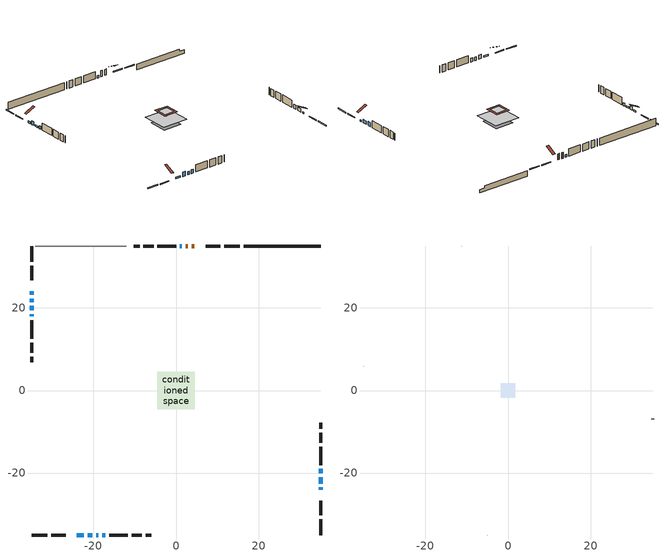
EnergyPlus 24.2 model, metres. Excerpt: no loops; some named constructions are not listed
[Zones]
conditioned space
 floor outside (Floor1 construction): -1.23,-1.23 -1.23,1.23 1.23,1.23 1.23,-1.23 z0.91
 floor outside (Floor2 construction): -0.84,-0.84 -0.84,0.84 0.84,0.84 0.84,-0.84 z0.91
 floor adiabatic (AdiabaticFloorConstruction): -4.51,-4.51 -4.51,4.51 4.51,4.51 4.51,-4.51 z0.91
 floor foundation (Slab1 construction): -3.25,-3.25 -3.25,3.25 3.25,3.25 3.25,-3.25 z-0.98
 wall outside (RimJoist1 construction): 15.48,35 11.65,35 / -35,-35 -31.17,-35 / -35,35 -35,31.17 / 35,-35 35,-31.17 z0.91:1.21
 wall outside (RimJoist2 construction): 10.72,35 7.23,35 / -30.24,-35 -26.76,-35 / -35,30.24 -35,26.76 / 35,-30.24 35,-26.76 z0.91:1.21
 wall outside (AdiabaticWallConstruction 1): 4.46,35 3.77,35 / 2.85,35 2.32,35 z0.91:2.94
 wall outside (AdiabaticWallConstruction): 35,-23.98 35,-23.47 / -35,20.5 -35,19.4 z0.91:1.42; 35,-22.54 35,-21.02 z0.91:2.05; -23.98,-35 -22.3,-35 / -35,23.98 -35,23.14 z0.91:1.47; 1.39,35 0.93,35 z0.91:1.73; 35,-20.09 35,-19 / -21.38,-35 -20.28,-35 z0.91:2.33; -35,22.21 -35,21.43 z0.91:2.21; -19.36,-35 -18.84,-35 z0.91:2.03; -17.92,-35 -17.1,-35 z0.91:2.18; -35,18.48 -35,17.97 z0.91:1.93
 wall outside (Wall1 construction): 0,35 -4.49,35 / -16.17,-35 -11.67,-35 / -35,17.04 -35,12.54 / 35,-18.07 35,-13.57 z0.91:3.35
 wall outside (Wall2 construction): -5.42,35 -7.88,35 / -10.75,-35 -8.29,-35 / -35,11.61 -35,9.16 / 35,-12.64 35,-10.19 z0.91:3.35
 wall outside (Wall3 construction): -8.81,35 -10.23,35 / -7.36,-35 -5.94,-35 / -35,8.23 -35,6.8 / 35,-9.26 35,-7.83 z0.91:3.35
 wall foundation (FoundationWall1 construction): 16.41,35,-0.98 16.41,35,0.91 33.14,35,0.91 33.14,35,0.16 35,35,0.16 35,35,-0.98
 wall adiabatic (Wall6 construction): -12.11,35 -34.07,35 z0.91:3.35
 window (WindowConstruction 8): 35,-23.98 35,-23.47 z0.91:1.42
 window (WindowConstruction 7): 35,-22.54 35,-21.02 z0.91:2.05
 window (WindowConstruction 10): -23.98,-35 -22.3,-35 z0.91:1.47
 window (WindowConstruction 11): -35,23.98 -35,23.14 z0.91:1.47
 window (WindowConstruction 9): 1.39,35 0.93,35 z0.91:1.72
 window (WindowConstruction): 35,-20.09 35,-19 z0.91:2.33
 window (WindowConstruction 1): -21.37,-35 -20.28,-35 z0.91:2.33
 window (WindowConstruction 2): -35,22.21 -35,21.43 z0.91:2.21
 window (WindowConstruction 3): -35,20.5 -35,19.41 z0.91:1.42
 window (WindowConstruction 4): -19.35,-35 -18.85,-35 z0.91:2.03
 window (WindowConstruction 5): -17.92,-35 -17.1,-35 z0.91:2.18
 window (WindowConstruction 6): -35,18.48 -35,17.97 z0.91:1.92
 door (Door): 4.46,35 3.77,35 z0.91:2.94
 door (Door 1): 2.85,35 2.32,35 z0.91:2.94
 ceiling adiabatic (AdiabaticFloorConstruction): 4.51,-4.51 4.51,4.51 -4.51,4.51 -4.51,-4.51 z0.91
 roof outside (Roof1 construction): -2.46,2.46 -2.46,-2.46 2.46,-2.46 2.46,2.46 z3.35
 roof outside (Roof2 construction): -1.93,1.93 -1.93,-1.93 1.93,-1.93 1.93,1.93 z3.35
attic - vented
 floor to conditioned space (Floor3 construction Reversed): -1.74,-1.74 -1.74,1.74 1.74,1.74 1.74,-1.74 z3.35
 wall outside (Wall4 construction): -11.16,35 -11.18,35 / -5.01,-35 -4.99,-35 / -35,5.87 -35,5.86 / 35,-6.9 35,-6.89 z0.91:3.35
 roof outside (Roof3 construction): 5.39,35,3.35 5.39,31.71,4.99 6.31,31.71,4.99 6.31,35,3.35; -24.91,-35,3.35 -24.91,-31.71,4.99 -25.83,-31.71,4.99 -25.83,-35,3.35; -35,24.91,3.35 -31.71,24.91,4.99 -31.71,25.83,4.99 -35,25.83,3.35; 35,-24.91,3.35 31.71,-24.91,4.99 31.71,-25.83,4.99 35,-25.83,3.35
[Material] Roughness=Rough; Thermal Absorptance=0.9
Name | Thickness {m} | Conductivity {W/m-K} | Density {kg/m3} | Specific Heat {J/kg-K} | Solar Absorptance | Visible Absorptance
ceiling loosefill ins | 0.169333 | 0.0480833 | 16.02 | 1046.75 | 0.7 | 0.7
ceiling stud and cavity | 0.1397 | 0.13447 | 65.682 | 1177.47 | 0.7 | 0.7
gypsum board | 0.0127 | 0.160291 | 801 | 837.4 | 0.6 | 0.6
[Construction]
Floor3 construction: ceiling loosefill ins, ceiling stud and cavity, gypsum board
[EnergyManagementSystem:Program]
total_loads_program: Set loads_htg_tot = 0; Set loads_clg_tot = 0; If htg_load_cond > 0; Set loads_htg_tot = loads_htg_tot + (htg_load_cond - clg_load_cond) * 1.0; EndIf; Set loads_htg_tot = (@Max loads_htg_tot 0); If clg_load_cond > 0; Set loads_clg_tot = loads_clg_tot + (clg_load_cond - htg_load_cond) * 0.0; EndIf; Set loads_clg_tot = (@Max loads_clg_tot 0)
unmet_hours_program: Set htg_unmet_hours = 0; Set clg_unmet_hours = 0; Set unit_htg_unmet_hours = 0; If ((DayOfYear >= 1) && (DayOfYear <= 365)); Set unit_htg_unmet_hours = unit_htg_unmet_hours + conditioned_space_htg_unmet_s; If unit_htg_unmet_hours > htg_unmet_hours; Set htg_unmet_hours = unit_htg_unmet_hours; EndIf; EndIf
water_heater_EC_adj: If WarmupFlag == 0; Set dhw_e_cons = water_heater_energy + water_heater_on_cycle_parasitic + water_heater_off_cycle_parasitic; Set water_heater_ec_adj_act = 0.0 * dhw_e_cons / 1; EndIf
[EnergyManagementSystem:ProgramCallingManager]
boiler_hydronic_pump_disaggregate_program_calling_manager: EndOfSystemTimestepBeforeHVACReporting; boiler_hydronic_pump_disaggregate_program
boiler_hydronic_pump_power_program_calling_manager: EndOfSystemTimestepBeforeHVACReporting; boiler_hydronic_pump_power_program
component_loads_program_calling_manager: EndOfZoneTimestepAfterZoneReporting; component_loads_program
fridge_schedule_program_calling_manager: BeginZoneTimestepAfterInitHeatBalance; fridge_schedule_program
infil_program_calling_manager: BeginZoneTimestepAfterInitHeatBalance; infil_program
natural_vent_program_calling_manager: BeginZoneTimestepAfterInitHeatBalance; natural_vent_program
total_airflows_program_calling_manager: EndOfZoneTimestepAfterZoneReporting; total_airflows_program
total_loads_program_calling_manager: EndOfZoneTimestepAfterZoneReporting; total_loads_program
unmet_hours_program_calling_manager: EndOfZoneTimestepBeforeZoneReporting; unmet_hours_program
water_heater_EC_adj_ProgramManager: EndOfSystemTimestepBeforeHVACReporting; water_heater_EC_adj
[EnergyManagementSystem:OutputVariable] Type of Data in Variable=Summed
Name | EMS Variable | Update Frequency | EMS Program or Subroutine | Units
boiler hydronic pump disaggregate htg primary | boiler_hydronic_pump_primary_htg | SystemTimestep | boiler_hydronic_pump_disaggregate_program | J
loads_htg_tot_peakload_outvar; loads_htg_tot_annual_outvar; Energy Management System Output Variable 1; Energy Management System Output Variable 45 | loads_htg_tot | ZoneTimestep | total_loads_program | J
loads_clg_tot_peakload_outvar; loads_clg_tot_annual_outvar; Energy Management System Output Variable 2; Energy Management System Output Variable 46 | loads_clg_tot | ZoneTimestep | total_loads_program | J
htg_unmet_hours_annual_outvar; Energy Management System Output Variable 3 | htg_unmet_hours | ZoneTimestep | unmet_hours_program | hr
clg_unmet_hours_annual_outvar; Energy Management System Output Variable 4 | clg_unmet_hours | ZoneTimestep | unmet_hours_program | hr
loads_htg_roofs_annual_outvar; Energy Management System Output Variable 5 | loads_htg_roofs | ZoneTimestep | component_loads_program | J
loads_htg_ceilings_annual_outvar; Energy Management System Output Variable 6 | loads_htg_ceilings | ZoneTimestep | component_loads_program | J
loads_htg_walls_annual_outvar; Energy Management System Output Variable 7 | loads_htg_walls | ZoneTimestep | component_loads_program | J
loads_htg_rim_joists_annual_outvar; Energy Management System Output Variable 8 | loads_htg_rim_joists | ZoneTimestep | component_loads_program | J
loads_htg_foundation_walls_annual_outvar; Energy Management System Output Variable 9 | loads_htg_foundation_walls | ZoneTimestep | component_loads_program | J
loads_htg_doors_annual_outvar; Energy Management System Output Variable 10 | loads_htg_doors | ZoneTimestep | component_loads_program | J
loads_htg_windows_conduction_annual_outvar; Energy Management System Output Variable 11 | loads_htg_windows_conduction | ZoneTimestep | component_loads_program | J
loads_htg_windows_solar_annual_outvar; Energy Management System Output Variable 12 | loads_htg_windows_solar | ZoneTimestep | component_loads_program | J
loads_htg_skylights_conduction_annual_outvar; Energy Management System Output Variable 13 | loads_htg_skylights_conduction | ZoneTimestep | component_loads_program | J
loads_htg_skylights_solar_annual_outvar; Energy Management System Output Variable 14 | loads_htg_skylights_solar | ZoneTimestep | component_loads_program | J
loads_htg_floors_annual_outvar; Energy Management System Output Variable 15 | loads_htg_floors | ZoneTimestep | component_loads_program | J
loads_htg_slabs_annual_outvar; Energy Management System Output Variable 16 | loads_htg_slabs | ZoneTimestep | component_loads_program | J
loads_htg_internal_mass_annual_outvar; Energy Management System Output Variable 17 | loads_htg_internal_mass | ZoneTimestep | component_loads_program | J
loads_htg_infil_annual_outvar; Energy Management System Output Variable 18 | loads_htg_infil | ZoneTimestep | component_loads_program | J
loads_htg_natvent_annual_outvar; Energy Management System Output Variable 19 | loads_htg_natvent | ZoneTimestep | component_loads_program | J
loads_htg_mechvent_annual_outvar; Energy Management System Output Variable 20 | loads_htg_mechvent | ZoneTimestep | component_loads_program | J
loads_htg_whf_annual_outvar; Energy Management System Output Variable 21 | loads_htg_whf | ZoneTimestep | component_loads_program | J
loads_htg_ducts_annual_outvar; Energy Management System Output Variable 22 | loads_htg_ducts | ZoneTimestep | component_loads_program | J
loads_htg_intgains_annual_outvar; Energy Management System Output Variable 23 | loads_htg_intgains | ZoneTimestep | component_loads_program | J
loads_htg_lighting_annual_outvar; Energy Management System Output Variable 24 | loads_htg_lighting | ZoneTimestep | component_loads_program | J
loads_clg_roofs_annual_outvar; Energy Management System Output Variable 25 | loads_clg_roofs | ZoneTimestep | component_loads_program | J
loads_clg_ceilings_annual_outvar; Energy Management System Output Variable 26 | loads_clg_ceilings | ZoneTimestep | component_loads_program | J
loads_clg_walls_annual_outvar; Energy Management System Output Variable 27 | loads_clg_walls | ZoneTimestep | component_loads_program | J
loads_clg_rim_joists_annual_outvar; Energy Management System Output Variable 28 | loads_clg_rim_joists | ZoneTimestep | component_loads_program | J
loads_clg_foundation_walls_annual_outvar; Energy Management System Output Variable 29 | loads_clg_foundation_walls | ZoneTimestep | component_loads_program | J
loads_clg_doors_annual_outvar; Energy Management System Output Variable 30 | loads_clg_doors | ZoneTimestep | component_loads_program | J
loads_clg_windows_conduction_annual_outvar; Energy Management System Output Variable 31 | loads_clg_windows_conduction | ZoneTimestep | component_loads_program | J
loads_clg_windows_solar_annual_outvar; Energy Management System Output Variable 32 | loads_clg_windows_solar | ZoneTimestep | component_loads_program | J
loads_clg_skylights_conduction_annual_outvar; Energy Management System Output Variable 33 | loads_clg_skylights_conduction | ZoneTimestep | component_loads_program | J
loads_clg_skylights_solar_annual_outvar; Energy Management System Output Variable 34 | loads_clg_skylights_solar | ZoneTimestep | component_loads_program | J
loads_clg_floors_annual_outvar; Energy Management System Output Variable 35 | loads_clg_floors | ZoneTimestep | component_loads_program | J
loads_clg_slabs_annual_outvar; Energy Management System Output Variable 36 | loads_clg_slabs | ZoneTimestep | component_loads_program | J
loads_clg_internal_mass_annual_outvar; Energy Management System Output Variable 37 | loads_clg_internal_mass | ZoneTimestep | component_loads_program | J
loads_clg_infil_annual_outvar; Energy Management System Output Variable 38 | loads_clg_infil | ZoneTimestep | component_loads_program | J
loads_clg_natvent_annual_outvar; Energy Management System Output Variable 39 | loads_clg_natvent | ZoneTimestep | component_loads_program | J
loads_clg_mechvent_annual_outvar; Energy Management System Output Variable 40 | loads_clg_mechvent | ZoneTimestep | component_loads_program | J
loads_clg_whf_annual_outvar; Energy Management System Output Variable 41 | loads_clg_whf | ZoneTimestep | component_loads_program | J
loads_clg_ducts_annual_outvar; Energy Management System Output Variable 42 | loads_clg_ducts | ZoneTimestep | component_loads_program | J
loads_clg_intgains_annual_outvar; Energy Management System Output Variable 43 | loads_clg_intgains | ZoneTimestep | component_loads_program | J
loads_clg_lighting_annual_outvar; Energy Management System Output Variable 44 | loads_clg_lighting | ZoneTimestep | component_loads_program | J
[Schedule:Day:Interval]
interior lighting schedule day: No, 01:00, 0.108182, 04:00, 0.0901515, 05:00, 0.0991667, 06:00, 0.162273, 07:00, 0.270455, 08:00, 0.342576, 10:00, 0.369621, 11:00, 0.351591, 12:00, 0.333561, 13:00, 0.324545, 14:00, 0.31553, 15:00, 0.333561, 16:00, 0.369621, 17:00, 0.450758, 18:00, 0.585985, 19:00, 0.775303, 20:00, 0.955606, 21:00, 0.991667, 22:00, 0.712197, 23:00, 0.360606, 24:00, 0.162273
interior lighting schedule day 1: No, 01:00, 0.100909, 04:00, 0.0840909, 05:00, 0.0925, 06:00, 0.151364, 07:00, 0.252273, 08:00, 0.319545, 10:00, 0.344773, 11:00, 0.327955, 12:00, 0.311136, 13:00, 0.302727, 14:00, 0.294318, 15:00, 0.311136, 16:00, 0.344773, 17:00, 0.420455, 18:00, 0.546591, 19:00, 0.723182, 20:00, 0.891364, 21:00, 0.925, 22:00, 0.664318, 23:00, 0.336364, 24:00, 0.151364
interior lighting schedule day 2: No, 01:00, 0.0927273, 04:00, 0.0772727, 05:00, 0.085, 06:00, 0.139091, 07:00, 0.231818, 08:00, 0.293636, 10:00, 0.316818, 11:00, 0.301364, 12:00, 0.285909, 13:00, 0.278182, 14:00, 0.270455, 15:00, 0.285909, 16:00, 0.316818, 17:00, 0.386364, 18:00, 0.502273, 19:00, 0.664545, 20:00, 0.819091, 21:00, 0.85, 22:00, 0.610455, 23:00, 0.309091, 24:00, 0.139091
interior lighting schedule day 3: No, 01:00, 0.0845455, 04:00, 0.0704545, 05:00, 0.0775, 06:00, 0.126818, 07:00, 0.211364, 08:00, 0.267727, 10:00, 0.288864, 11:00, 0.274773, 12:00, 0.260682, 13:00, 0.253636, 14:00, 0.246591, 15:00, 0.260682, 16:00, 0.288864, 17:00, 0.352273, 18:00, 0.457955, 19:00, 0.605909, 20:00, 0.746818, 21:00, 0.775, 22:00, 0.556591, 23:00, 0.281818, 24:00, 0.126818
interior lighting schedule day 4: No, 01:00, 0.0763636, 04:00, 0.0636364, 05:00, 0.07, 06:00, 0.114545, 07:00, 0.190909, 08:00, 0.241818, 10:00, 0.260909, 11:00, 0.248182, 12:00, 0.235455, 13:00, 0.229091, 14:00, 0.222727, 15:00, 0.235455, 16:00, 0.260909, 17:00, 0.318182, 18:00, 0.413636, 19:00, 0.547273, 20:00, 0.674545, 21:00, 0.7, 22:00, 0.502727, 23:00, 0.254545, 24:00, 0.114545
interior lighting schedule day 5: No, 01:00, 0.0727273, 04:00, 0.0606061, 05:00, 0.0666667, 06:00, 0.109091, 07:00, 0.181818, 08:00, 0.230303, 10:00, 0.248485, 11:00, 0.236364, 12:00, 0.224242, 13:00, 0.218182, 14:00, 0.212121, 15:00, 0.224242, 16:00, 0.248485, 17:00, 0.30303, 18:00, 0.393939, 19:00, 0.521212, 20:00, 0.642424, 21:00, 0.666667, 22:00, 0.478788, 23:00, 0.242424, 24:00, 0.109091
interior lighting schedule day 6: No, 01:00, 0.0745455, 04:00, 0.0621212, 05:00, 0.0683333, 06:00, 0.111818, 07:00, 0.186364, 08:00, 0.236061, 10:00, 0.254697, 11:00, 0.242273, 12:00, 0.229848, 13:00, 0.223636, 14:00, 0.217424, 15:00, 0.229848, 16:00, 0.254697, 17:00, 0.310606, 18:00, 0.403788, 19:00, 0.534242, 20:00, 0.658485, 21:00, 0.683333, 22:00, 0.490758, 23:00, 0.248485, 24:00, 0.111818
interior lighting schedule day 7: No, 01:00, 0.08, 04:00, 0.0666667, 05:00, 0.0733333, 06:00, 0.12, 07:00, 0.2, 08:00, 0.253333, 10:00, 0.273333, 11:00, 0.26, 12:00, 0.246667, 13:00, 0.24, 14:00, 0.233333, 15:00, 0.246667, 16:00, 0.273333, 17:00, 0.333333, 18:00, 0.433333, 19:00, 0.573333, 20:00, 0.706667, 21:00, 0.733333, 22:00, 0.526667, 23:00, 0.266667, 24:00, 0.12
interior lighting schedule day 8: No, 01:00, 0.0890909, 04:00, 0.0742424, 05:00, 0.0816667, 06:00, 0.133636, 07:00, 0.222727, 08:00, 0.282121, 10:00, 0.304394, 11:00, 0.289545, 12:00, 0.274697, 13:00, 0.267273, 14:00, 0.259848, 15:00, 0.274697, 16:00, 0.304394, 17:00, 0.371212, 18:00, 0.482576, 19:00, 0.638485, 20:00, 0.78697, 21:00, 0.816667, 22:00, 0.586515, 23:00, 0.29697, 24:00, 0.133636
interior lighting schedule day 9: No, 01:00, 0.0972727, 04:00, 0.0810606, 05:00, 0.0891667, 06:00, 0.145909, 07:00, 0.243182, 08:00, 0.30803, 10:00, 0.332348, 11:00, 0.316136, 12:00, 0.299924, 13:00, 0.291818, 14:00, 0.283712, 15:00, 0.299924, 16:00, 0.332348, 17:00, 0.405303, 18:00, 0.526894, 19:00, 0.697121, 20:00, 0.859242, 21:00, 0.891667, 22:00, 0.640379, 23:00, 0.324242, 24:00, 0.145909
interior lighting schedule day 10: No, 01:00, 0.105455, 04:00, 0.0878788, 05:00, 0.0966667, 06:00, 0.158182, 07:00, 0.263636, 08:00, 0.333939, 10:00, 0.360303, 11:00, 0.342727, 12:00, 0.325152, 13:00, 0.316364, 14:00, 0.307576, 15:00, 0.325152, 16:00, 0.360303, 17:00, 0.439394, 18:00, 0.571212, 19:00, 0.755758, 20:00, 0.931515, 21:00, 0.966667, 22:00, 0.694242, 23:00, 0.351515, 24:00, 0.158182
interior lighting schedule day 11: No, 01:00, 0.109091, 04:00, 0.0909091, 05:00, 0.1, 06:00, 0.163636, 07:00, 0.272727, 08:00, 0.345455, 10:00, 0.372727, 11:00, 0.354545, 12:00, 0.336364, 13:00, 0.327273, 14:00, 0.318182, 15:00, 0.336364, 16:00, 0.372727, 17:00, 0.454545, 18:00, 0.590909, 19:00, 0.781818, 20:00, 0.963636, 21:00, 1, 22:00, 0.718182, 23:00, 0.363636, 24:00, 0.163636
interior lighting schedule default day; occupants schedule default day; clothes dryer schedule default day; cooking range schedule default day; mech vent bath fan 0 schedule default day; misc plug loads schedule default day; general water use schedule default day; clothes dryer exhaust 0 schedule default day; cooling season schedule day; cooling season schedule day 2; cooling season schedule default day; exterior lighting schedule default day; natural vent schedule default day: No, 24:00, 0
occupants schedule day: No, 05:00, 0.426829, 06:00, 0.719512, 07:00, 1, 08:00, 0.670732, 09:00, 0.329268, 14:00, 0.170732, 15:00, 0.231707, 16:00, 0.329268, 17:00, 0.5, 18:00, 0.670732, 19:00, 0.829268, 21:00, 1, 22:00, 0.853659, 23:00, 0.646341, 24:00, 0.426829
clothes dryer schedule day; clothes dryer exhaust 0 schedule day: No, 01:00, 0.123457, 02:00, 0.0740741, 03:00, 0.0493827, 04:00, 0.0246914, 05:00, 0.0493827, 06:00, 0.0740741, 07:00, 0.197531, 08:00, 0.395062, 09:00, 0.592593, 10:00, 0.839506, 11:00, 0.962963, 12:00, 1, 13:00, 0.91358, 14:00, 0.82716, 15:00, 0.716049, 16:00, 0.753086, 17:00, 0.679012, 18:00, 0.666667, 20:00, 0.62963, 21:00, 0.641975, 22:00, 0.666667, 23:00, 0.54321, 24:00, 0.296296
cooking range schedule day: No, 05:00, 0.0597015, 06:00, 0.11194, 07:00, 0.171642, 08:00, 0.291045, 11:00, 0.343284, 12:00, 0.402985, 13:00, 0.462687, 14:00, 0.343284, 15:00, 0.291045, 16:00, 0.402985, 17:00, 0.567164, 18:00, 1, 19:00, 0.850746, 20:00, 0.432836, 21:00, 0.291045, 22:00, 0.231343, 23:00, 0.171642, 24:00, 0.11194
mech vent bath fan 0 schedule day: No, 07:00, 0, 08:00, 1, 09:00, 0.2, 24:00, 0
misc plug loads schedule day: No, 06:00, 0.705882, 07:00, 0.745098, 08:00, 0.803922, 15:00, 0.823529, 16:00, 0.862745, 17:00, 0.921569, 18:00, 0.980392, 19:00, 1, 20:00, 0.980392, 21:00, 0.941176, 22:00, 0.862745, 23:00, 0.784314, 24:00, 0.72549
general water use schedule day: No, 01:00, 0.315068, 03:00, 0.287671, 04:00, 0.342466, 05:00, 0.369863, 06:00, 0.520548, 07:00, 0.60274, 08:00, 0.534247, 10:00, 0.506849, 11:00, 0.465753, 14:00, 0.479452, 15:00, 0.534247, 16:00, 0.589041, 17:00, 0.69863, 18:00, 0.876712, 19:00, 0.890411, 20:00, 0.986301, 21:00, 1, 22:00, 0.863014, 23:00, 0.616438, 24:00, 0.465753
cooling season schedule day 1: No, 24:00, 1
exterior lighting schedule day: No, 01:00, 0.566667, 03:00, 0.524167, 05:00, 0.495833, 06:00, 0.5525, 07:00, 0.623333, 08:00, 0.580833, 09:00, 0.439167, 10:00, 0.354167, 12:00, 0.34, 13:00, 0.354167, 14:00, 0.396667, 15:00, 0.425, 16:00, 0.495833, 17:00, 0.623333, 18:00, 0.793333, 19:00, 0.906667, 20:00, 0.963333, 21:00, 0.991667, 22:00, 0.920833, 23:00, 0.793333, 24:00, 0.665833
exterior lighting schedule day 1: No, 01:00, 0.528571, 03:00, 0.488929, 05:00, 0.4625, 06:00, 0.515357, 07:00, 0.581429, 08:00, 0.541786, 09:00, 0.409643, 10:00, 0.330357, 12:00, 0.317143, 13:00, 0.330357, 14:00, 0.37, 15:00, 0.396429, 16:00, 0.4625, 17:00, 0.581429, 18:00, 0.74, 19:00, 0.845714, 20:00, 0.898571, 21:00, 0.925, 22:00, 0.858929, 23:00, 0.74, 24:00, 0.621071
exterior lighting schedule day 10: No, 01:00, 0.552381, 03:00, 0.510952, 05:00, 0.483333, 06:00, 0.538571, 07:00, 0.607619, 08:00, 0.56619, 09:00, 0.428095, 10:00, 0.345238, 12:00, 0.331429, 13:00, 0.345238, 14:00, 0.386667, 15:00, 0.414286, 16:00, 0.483333, 17:00, 0.607619, 18:00, 0.773333, 19:00, 0.88381, 20:00, 0.939048, 21:00, 0.966667, 22:00, 0.897619, 23:00, 0.773333, 24:00, 0.649048
exterior lighting schedule day 11: No, 01:00, 0.571429, 03:00, 0.528571, 05:00, 0.5, 06:00, 0.557143, 07:00, 0.628571, 08:00, 0.585714, 09:00, 0.442857, 10:00, 0.357143, 12:00, 0.342857, 13:00, 0.357143, 14:00, 0.4, 15:00, 0.428571, 16:00, 0.5, 17:00, 0.628571, 18:00, 0.8, 19:00, 0.914286, 20:00, 0.971429, 21:00, 1, 22:00, 0.928571, 23:00, 0.8, 24:00, 0.671429
exterior lighting schedule day 2: No, 01:00, 0.485714, 03:00, 0.449286, 05:00, 0.425, 06:00, 0.473571, 07:00, 0.534286, 08:00, 0.497857, 09:00, 0.376429, 10:00, 0.303571, 12:00, 0.291429, 13:00, 0.303571, 14:00, 0.34, 15:00, 0.364286, 16:00, 0.425, 17:00, 0.534286, 18:00, 0.68, 19:00, 0.777143, 20:00, 0.825714, 21:00, 0.85, 22:00, 0.789286, 23:00, 0.68, 24:00, 0.570714
exterior lighting schedule day 3: No, 01:00, 0.442857, 03:00, 0.409643, 05:00, 0.3875, 06:00, 0.431786, 07:00, 0.487143, 08:00, 0.453929, 09:00, 0.343214, 10:00, 0.276786, 12:00, 0.265714, 13:00, 0.276786, 14:00, 0.31, 15:00, 0.332143, 16:00, 0.3875, 17:00, 0.487143, 18:00, 0.62, 19:00, 0.708571, 20:00, 0.752857, 21:00, 0.775, 22:00, 0.719643, 23:00, 0.62, 24:00, 0.520357
exterior lighting schedule day 4: No, 01:00, 0.4, 03:00, 0.37, 05:00, 0.35, 06:00, 0.39, 07:00, 0.44, 08:00, 0.41, 09:00, 0.31, 10:00, 0.25, 12:00, 0.24, 13:00, 0.25, 14:00, 0.28, 15:00, 0.3, 16:00, 0.35, 17:00, 0.44, 18:00, 0.56, 19:00, 0.64, 20:00, 0.68, 21:00, 0.7, 22:00, 0.65, 23:00, 0.56, 24:00, 0.47
exterior lighting schedule day 5: No, 01:00, 0.380952, 03:00, 0.352381, 05:00, 0.333333, 06:00, 0.371429, 07:00, 0.419048, 08:00, 0.390476, 09:00, 0.295238, 10:00, 0.238095, 12:00, 0.228571, 13:00, 0.238095, 14:00, 0.266667, 15:00, 0.285714, 16:00, 0.333333, 17:00, 0.419048, 18:00, 0.533333, 19:00, 0.609524, 20:00, 0.647619, 21:00, 0.666667, 22:00, 0.619048, 23:00, 0.533333, 24:00, 0.447619
exterior lighting schedule day 6: No, 01:00, 0.390476, 03:00, 0.36119, 05:00, 0.341667, 06:00, 0.380714, 07:00, 0.429524, 08:00, 0.400238, 09:00, 0.302619, 10:00, 0.244048, 12:00, 0.234286, 13:00, 0.244048, 14:00, 0.273333, 15:00, 0.292857, 16:00, 0.341667, 17:00, 0.429524, 18:00, 0.546667, 19:00, 0.624762, 20:00, 0.66381, 21:00, 0.683333, 22:00, 0.634524, 23:00, 0.546667, 24:00, 0.45881
exterior lighting schedule day 7: No, 01:00, 0.419048, 03:00, 0.387619, 05:00, 0.366667, 06:00, 0.408571, 07:00, 0.460952, 08:00, 0.429524, 09:00, 0.324762, 10:00, 0.261905, 12:00, 0.251429, 13:00, 0.261905, 14:00, 0.293333, 15:00, 0.314286, 16:00, 0.366667, 17:00, 0.460952, 18:00, 0.586667, 19:00, 0.670476, 20:00, 0.712381, 21:00, 0.733333, 22:00, 0.680952, 23:00, 0.586667, 24:00, 0.492381
exterior lighting schedule day 8: No, 01:00, 0.466667, 03:00, 0.431667, 05:00, 0.408333, 06:00, 0.455, 07:00, 0.513333, 08:00, 0.478333, 09:00, 0.361667, 10:00, 0.291667, 12:00, 0.28, 13:00, 0.291667, 14:00, 0.326667, 15:00, 0.35, 16:00, 0.408333, 17:00, 0.513333, 18:00, 0.653333, 19:00, 0.746667, 20:00, 0.793333, 21:00, 0.816667, 22:00, 0.758333, 23:00, 0.653333, 24:00, 0.548333
exterior lighting schedule day 9: No, 01:00, 0.509524, 03:00, 0.47131, 05:00, 0.445833, 06:00, 0.496786, 07:00, 0.560476, 08:00, 0.522262, 09:00, 0.394881, 10:00, 0.318452, 12:00, 0.305714, 13:00, 0.318452, 14:00, 0.356667, 15:00, 0.382143, 16:00, 0.445833, 17:00, 0.560476, 18:00, 0.713333, 19:00, 0.815238, 20:00, 0.86619, 21:00, 0.891667, 22:00, 0.827976, 23:00, 0.713333, 24:00, 0.59869
[Schedule:Week:Daily]
clothes dryer exhaust 0 schedule Week Rule - Jan1-Dec31: clothes dryer exhaust 0 schedule day, clothes dryer exhaust 0 schedule day, clothes dryer exhaust 0 schedule day, clothes dryer exhaust 0 schedule day, clothes dryer exhaust 0 schedule day, clothes dryer exhaust 0 schedule day, clothes dryer exhaust 0 schedule day, clothes dryer exhaust 0 schedule default day, clothes dryer exhaust 0 schedule default day, clothes dryer exhaust 0 schedule default day, clothes dryer exhaust 0 schedule default day, clothes dryer exhaust 0 schedule default day
cooling season schedule Week Rule - Jan1-Apr28: cooling season schedule day, cooling season schedule day, cooling season schedule day, cooling season schedule day, cooling season schedule day, cooling season schedule day, cooling season schedule day, cooling season schedule default day, cooling season schedule default day, cooling season schedule default day, cooling season schedule default day, cooling season schedule default day
cooling season schedule Week Rule - Apr29-May5: cooling season schedule day, cooling season schedule day, cooling season schedule day 1, cooling season schedule day 1, cooling season schedule day 1, cooling season schedule day 1, cooling season schedule day 1, cooling season schedule default day, cooling season schedule default day, cooling season schedule default day, cooling season schedule default day, cooling season schedule default day
cooling season schedule Week Rule - May6-Sep29: cooling season schedule day 1, cooling season schedule day 1, cooling season schedule day 1, cooling season schedule day 1, cooling season schedule day 1, cooling season schedule day 1, cooling season schedule day 1, cooling season schedule default day, cooling season schedule default day, cooling season schedule default day, cooling season schedule default day, cooling season schedule default day
cooling season schedule Week Rule - Sep30-Oct6: cooling season schedule day 1, cooling season schedule day 2, cooling season schedule day 2, cooling season schedule day 2, cooling season schedule day 2, cooling season schedule day 2, cooling season schedule day 2, cooling season schedule default day, cooling season schedule default day, cooling season schedule default day, cooling season schedule default day, cooling season schedule default day
cooling season schedule Week Rule - Oct7-Dec31: cooling season schedule day 2, cooling season schedule day 2, cooling season schedule day 2, cooling season schedule day 2, cooling season schedule day 2, cooling season schedule day 2, cooling season schedule day 2, cooling season schedule default day, cooling season schedule default day, cooling season schedule default day, cooling season schedule default day, cooling season schedule default day
exterior lighting schedule Week Rule - Oct28-Nov3: exterior lighting schedule day 9, exterior lighting schedule day 9, exterior lighting schedule day 9, exterior lighting schedule day 9, exterior lighting schedule day 10, exterior lighting schedule day 10, exterior lighting schedule day 10, exterior lighting schedule default day, exterior lighting schedule default day, exterior lighting schedule default day, exterior lighting schedule default day, exterior lighting schedule default day
exterior lighting schedule Week Rule - Nov4-Nov24: exterior lighting schedule day 10, exterior lighting schedule day 10, exterior lighting schedule day 10, exterior lighting schedule day 10, exterior lighting schedule day 10, exterior lighting schedule day 10, exterior lighting schedule day 10, exterior lighting schedule default day, exterior lighting schedule default day, exterior lighting schedule default day, exterior lighting schedule default day, exterior lighting schedule default day
exterior lighting schedule Week Rule - Nov25-Dec1: exterior lighting schedule day 10, exterior lighting schedule day 10, exterior lighting schedule day 10, exterior lighting schedule day 10, exterior lighting schedule day 10, exterior lighting schedule day 10, exterior lighting schedule day 11, exterior lighting schedule default day, exterior lighting schedule default day, exterior lighting schedule default day, exterior lighting schedule default day, exterior lighting schedule default day
exterior lighting schedule Week Rule - Dec2-Dec31: exterior lighting schedule day 11, exterior lighting schedule day 11, exterior lighting schedule day 11, exterior lighting schedule day 11, exterior lighting schedule day 11, exterior lighting schedule day 11, exterior lighting schedule day 11, exterior lighting schedule default day, exterior lighting schedule default day, exterior lighting schedule default day, exterior lighting schedule default day, exterior lighting schedule default day
natural vent schedule Week Rule - Jan1-Dec31: natural vent schedule default day, natural vent schedule default day, natural vent schedule default day, natural vent schedule default day, natural vent schedule default day, natural vent schedule default day, natural vent schedule default day, natural vent schedule default day, natural vent schedule default day, natural vent schedule default day, natural vent schedule default day, natural vent schedule default day
[Schedule:Year]
clothes dryer exhaust 0 schedule: clothes dryer exhaust 0 schedule Week Rule - Jan1-Dec31, 1, 1, 12, 31
cooling season schedule: cooling season schedule Week Rule - Jan1-Apr28, 1, 1, 4, 28, cooling season schedule Week Rule - Apr29-May5, 4, 29, 5, 5, cooling season schedule Week Rule - May6-Sep29, 5, 6, 9, 29, cooling season schedule Week Rule - Sep30-Oct6, 9, 30, 10, 6, cooling season schedule Week Rule - Oct7-Dec31, 10, 7, 12, 31
natural vent schedule: natural vent schedule Week Rule - Jan1-Dec31, 1, 1, 12, 31
